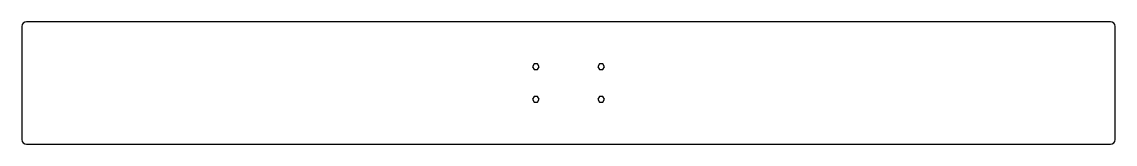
# Model space of a CAD drawing. Header units: millimetres. Extents: x 0 to 1173, y 0 to 132.
import ezdxf

# ---------------------------------------------------------------- set-up
doc = ezdxf.new("R2010")
doc.units = ezdxf.units.MM

msp = doc.modelspace()

# ---------------------------------------------------------------- linework, layer by layer
at = {"color": 7, "linetype": 'Continuous', "lineweight": 25}
for p, q in [((1168, 131.6), (5, 131.6)), ((0, 126.6), (0, 5)), ((1173, 5), (1173, 126.6)), ((549.7, 86.3), (548, 83.3)), ((548, 83.3), (549.7, 80.2)), ((553.3, 86.3), (549.7, 86.3)), ((555, 83.3), (553.3, 86.3)), ((553.3, 80.2), (555, 83.3)), ((619.7, 86.3), (618, 83.3)), ((618, 83.3), (619.7, 80.2)), ((623.3, 86.3), (619.7, 86.3)), ((625, 83.3), (623.3, 86.3)), ((623.3, 80.2), (625, 83.3)), ((549.7, 80.2), (553.3, 80.2)), ((619.7, 80.2), (623.3, 80.2)), ((549.7, 51.3), (548, 48.3)), ((548, 48.3), (549.7, 45.2)), ((553.3, 51.3), (549.7, 51.3)), ((555, 48.3), (553.3, 51.3)), ((553.3, 45.2), (555, 48.3)), ((619.7, 51.3), (618, 48.3)), ((618, 48.3), (619.7, 45.2)), ((623.3, 51.3), (619.7, 51.3)), ((625, 48.3), (623.3, 51.3)), ((623.3, 45.2), (625, 48.3)), ((549.7, 45.2), (553.3, 45.2)), ((619.7, 45.2), (623.3, 45.2)), ((5, 0), (1168, 0))]:
    msp.add_line(p, q, dxfattribs=at)
for centre, start, end in [((5, 126.6), 90, 180), ((1168, 126.6), 0, 90), ((5, 5), 180, 270), ((1168, 5), 270, 0)]:
    msp.add_arc(centre, 5, start, end, dxfattribs=at)

doc.saveas('drawing.dxf')
